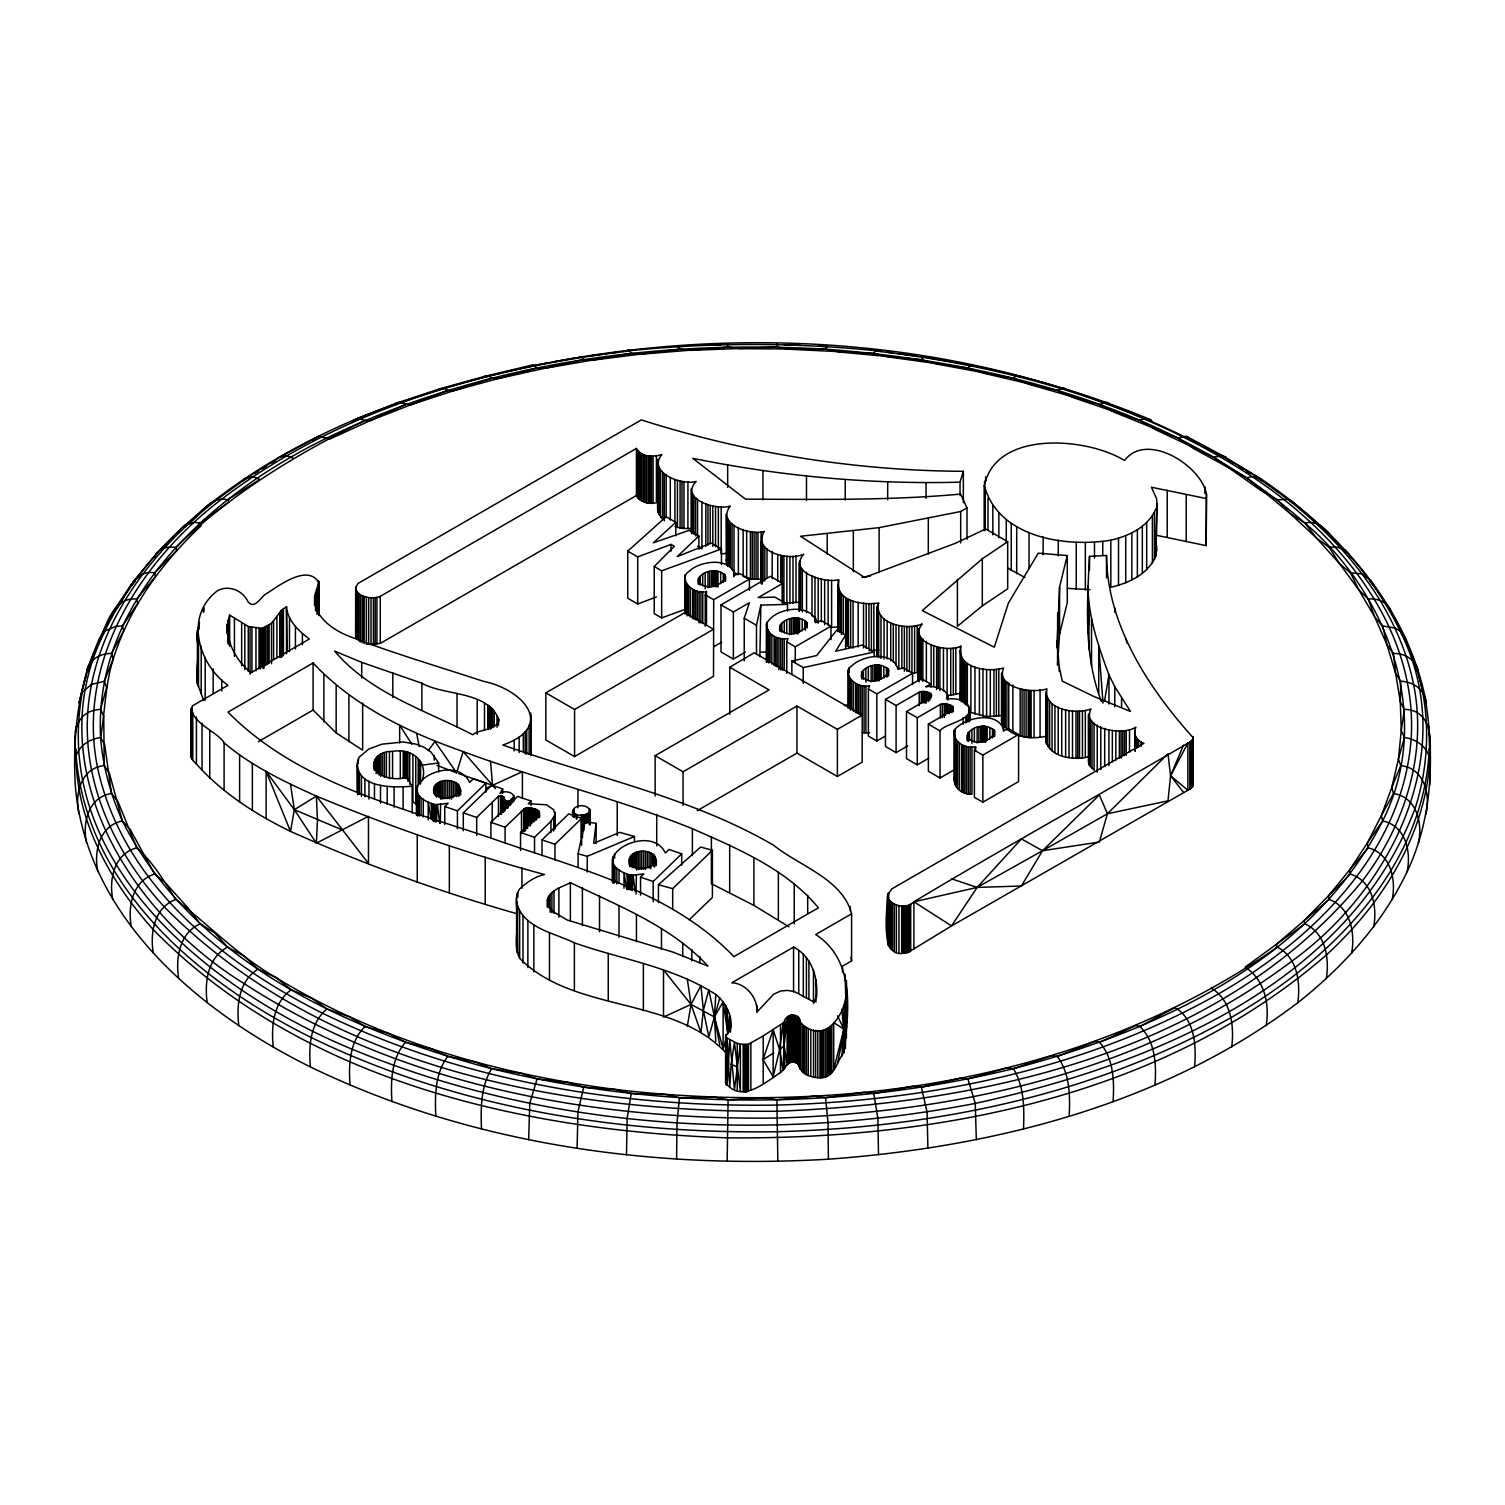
<?xml version="1.0" encoding="UTF-8"?>
<svg xmlns="http://www.w3.org/2000/svg" width="1505" height="1505" viewBox="0 0 1505 1505"><rect width="100%" height="100%" fill="white"/><g stroke="black" fill="none" stroke-linecap="round" stroke-linejoin="round"><path stroke-width="1.5" d="M1266.194 1025.601C1269.674 1003.854 1264.633 979.605 1245.105 967.132L1275.995 944.632L1303.8 920.853L1328.388 895.908L1349.59 869.946L1367.274 843.139L1381.364 815.616L1391.768 787.548L1398.408 759.103L1401.268 730.452L1400.308 701.763L1395.568 673.187L1387.027 644.911L1374.78 617.106L1358.883 589.922L1339.412 563.51L1316.518 538.038L1290.293 513.657L1246.968 477.762L1193.427 448.415L1178.02 437.974L1115.581 412.784L1099.572 404.544L1029.232 384.415L1013.373 378.244L936.392 364.003L921.342 359.639L839.244 352.001L825.549 349.179L740.065 348.709L728.1 347.072L641.186 354.202L631.216 353.374L544.904 368.33L537.04 367.954L453.494 390.792L447.681 390.453L369.082 421.043L365.113 420.403C296.504 453.964 230.886 494.016 175.746 547.463C170.234 546.541 164.421 547.143 159.718 550.322C137.914 574.647 119.008 601.53 104.88 631.028C78.316 676.949 72.522 732.54 75.25 785.008C86.011 917.222 199.112 1011.83 310.425 1066.951C470.444 1144.515 652.004 1169.554 828.39 1159.189C993.958 1147.111 1163.591 1104.425 1297.799 1002.725C1300.621 982.426 1297.442 957.65 1277.388 947.096C1086.892 1080.007 843.816 1116.014 616.787 1089.62C497.779 1074.344 379.316 1040.896 276.431 977.836C239.126 956.54 209.308 925.462 175.746 899.444C164.233 881.272 153.04 862.158 136.748 847.842L117.973 801.638L111.521 793.474L104.692 744.787L100.59 737.525C93.461 598.576 212.13 493.772 326.98 437.974C480.998 363.288 655.766 339.189 825.549 349.179C996.178 361.953 1173.768 407.629 1304.873 523.063C1388.513 593.911 1434.528 718.167 1382.625 820.921C1312.153 960.585 1157.514 1030.643 1013.373 1068.663C842.838 1110.483 662.162 1110.483 491.627 1068.663C347.486 1030.643 192.847 960.585 122.375 820.921C110.505 794.546 102.867 766.402 100.59 737.525C105.124 711.357 105.162 684.53 113.232 659.002C129.298 607.305 162.051 562.475 201.2 525.697L200.127 523.063L194.408 522.348L184.795 525.264L156.238 553.934L134.359 580.178L115.923 607.286L98.672 640.039L87.422 668.54L79.031 703.004L86.594 674.071M726.05 1048.251L725.561 1052.447C672.453 996.122 573.518 1013.072 519.658 958.271C513.468 946.269 518.096 932.197 516.761 919.386C518.209 909.471 513.261 897.432 519.865 888.702C526.769 882.269 535.103 876.663 544.434 874.518C466.701 853.486 390.773 826.809 316.37 796.107C283.975 781.528 251.335 766.007 224.095 742.812C218.263 732.088 187.485 721.14 192.565 705.77L227.97 685.339C197.851 663.799 184.193 615.319 217.792 590.506C229.418 584.73 242.851 590.618 248.25 602.113C255.342 610.033 261.362 595.51 267.1 593.233C278.218 586.31 308.205 562.889 319.154 583.15L319.079 615.601L319.022 582.096M516.61 948.733L516.61 896.999M319.154 583.15C313.68 593.873 312.57 606.854 321.054 616.787C327.601 625.233 336.857 630.99 346.545 635.261C391.338 652.775 437.598 666.264 483.256 681.257C523.345 689.478 556.003 726.501 502.82 745.013C593.403 777.013 689.892 796.634 773.683 845.264C798.986 865.902 842.631 878.901 851.585 913.817L815.71 934.53C855.912 960.698 848.67 1012.056 843.929 1052.541C837.25 1060.385 835.482 1074.852 824.006 1077.392C813.641 1079.085 800.811 1074.927 798.026 1063.997C790.031 1057.62 785.271 1068.023 780.493 1072.538C765.274 1082.415 741.626 1103.729 725.673 1082.942L725.673 1035.835C737.713 1023.739 727.084 1003.459 715.797 994.485C673.262 966.868 621.509 959.494 574.383 942.845C554.404 932.855 521.671 927.851 516.61 901.627M1192.863 783.691L1192.6 786.551L1189.834 789.128L951.555 925.914L913.892 948.884C877.979 969.878 886.972 914.438 887.63 895.005L891.694 888.966L1143.913 743.338C1137.103 741.307 1132.418 733.932 1135.861 727.141C1123.445 735.983 1080.741 729.379 1091.012 708.949C1075.887 714.762 1043.003 709.871 1046.934 688.82C1033.54 693.805 995.275 688.387 1003.59 668.013C987.976 672.641 956.202 668.408 960.736 646.172C948.188 653.49 907.064 642.654 922.189 623.935C907.158 631.028 873.276 623.446 878.788 602.978C862.986 605.424 834.466 601.831 838.642 579.782C825.135 583.263 787.698 572.822 803.689 554.197C789.354 561.196 751.785 552.09 764.277 531.434C749.885 535.855 716.248 524.135 730.245 506.056C716.756 510.609 679.319 499.51 696.119 481.393C681.445 485.908 647.15 472.175 661.861 454.548C653.452 457.37 641.149 457.407 636.427 448.434L380.276 596.319C372.243 600.89 349.235 595.152 358.021 583.47L641.318 419.914C745.276 453.024 854.144 470.745 963.351 471.31L963.351 502.708M887.555 942.977L887.837 894.158M1297.799 1002.725C1342.705 967.169 1382.418 923.75 1407.137 871.64C1432.816 817.554 1434.641 755.623 1425.122 697.436C1405.821 604.54 1337.287 530.343 1260.701 478.703C996.103 314.244 643.218 305.007 357.456 418.409L352.02 422.585M725.692 1083.412L725.673 1035.835M784.086 1069.378L784.086 1022.29C785.441 1012.921 800.077 1012.715 800.359 1022.29C823.649 1047.028 846.356 1014.709 846.356 990.647L845.396 1048.609L841.841 1009.291M877.283 606.045L877.359 656.97L877.697 605.01M434.249 821.58L434.324 804.46C385.355 789.354 454.717 750.167 469.598 782.393L473.266 778.819L485.908 783.164L485.908 792.119M630.031 890.076L630.087 875.101C581.118 859.995 650.48 820.808 665.361 853.034L669.029 849.46L681.69 853.805L681.69 865.018M725.749 1083.656L725.767 1035.365L726.181 1084.39M737.243 1090.542L737.243 1043.454L726.614 1037.754L727.16 1085.312L729.793 1039.899L734.459 1089.582L740.366 1044.244L737.243 1043.454M843.929 1052.541L843.929 1005.434M846.506 980.432L846.356 1037.754L845.396 1001.521L841.841 1056.378M763.204 1083.036L763.204 1035.948L784.086 1022.29M432.518 820.526L432.669 804.084M628.3 888.815L628.432 874.725M726.163 1034.387L725.673 1082.942M887.837 941.246L888.477 892.804L888.702 911.259M749.396 590.299L749.396 579.086L739.896 573.593L734.741 575.117C730.471 556.681 700.577 560.669 689.422 571.035C676.328 579.275 695.291 596.168 706.485 591.446L706.485 625.083M766.497 662.162L766.497 624.048C773.532 607.888 811.139 601.85 816.312 622.223L821.467 620.7L830.967 626.174L830.967 639.644M912.538 684.493L912.538 673.281L903.038 667.787L897.883 669.311C893.613 650.875 863.72 654.863 852.564 665.21C839.47 673.469 858.433 690.362 869.627 685.622L868.366 688.989L868.366 736.096L876.832 740.987L884.752 736.397M888.477 939.891L888.721 920.251M971.948 747.026L971.948 794.113C962.523 795.223 951.574 786.475 954.81 776.618L954.81 729.511C965.627 716.832 998.53 710.492 1003.929 730.527L1009.065 729.003L1018.565 734.496L1018.565 781.584L982.859 802.203L974.393 797.311L974.393 750.224L975.654 746.856C965.345 749.34 951.254 741.175 954.81 729.511M433.779 788.281C432.932 801.751 455.883 799.249 460.662 791.066C460.361 776.223 430.806 777.069 433.779 792.759M629.56 858.922C628.695 872.392 651.646 869.89 656.443 861.707C655.804 845.81 624.011 848.387 629.56 865.657M662.67 472.401L662.67 519.507L657.986 512.02L658.569 505.172M197.926 663.555L197.4 683.552L203.852 700.766M440.288 823.442L440.608 804.14L448.133 803.256L444.765 806.53L444.765 824.458M636.051 894.083L636.389 874.781L643.895 873.897L640.547 877.17L640.547 895.099M1089.112 756.526C1074.288 761.586 1042.833 756.225 1046.934 735.926C1031.79 740.234 1006.638 737.168 1001.54 720.237M1154.937 1085.199C1156.48 1064.9 1155.558 1041.611 1139.887 1026.485L1135.918 1025.507L1099.572 1042.363L1094.718 1041.573L1057.319 1056.435L1051.506 1055.758L1013.373 1068.663L1006.544 1068.004L967.96 1078.953L960.096 1078.22L921.342 1087.25L912.425 1086.347L873.784 1093.514L863.814 1092.348L825.549 1097.709L814.562 1096.186L776.9 1099.816L764.935 1097.841L728.1 1099.816L715.232 1097.295L679.451 1097.709L665.756 1094.549L631.216 1093.514L616.787 1089.62L583.658 1087.25L568.608 1082.547L537.04 1078.953L521.501 1073.366L491.627 1068.663L475.768 1062.135L447.681 1056.435L431.653 1048.91L405.428 1042.363L389.419 1033.766L365.113 1026.485L349.311 1016.816L326.98 1008.933L311.573 998.135L291.218 989.763L276.431 977.836L258.032 969.126L244.073 956.051L227.612 947.096L214.707 932.893L200.127 923.825L188.482 908.512L165.588 883.04L154.564 874.066L130.22 829.443L122.375 820.921L109.432 773.363L104.24 765.612L103.732 716.098L100.59 709.363L106.592 687.446L104.24 681.276L113.232 659.002L111.521 653.433L123.636 630.934L122.375 625.967L137.726 603.43L136.748 599.046L155.41 576.603L154.564 572.841L176.612 550.642L175.746 547.463M197.908 661.147L197.4 683.552L197.4 636.465L197.908 645.457M354.352 419.745L398.562 402.23L410.282 404.977L491.627 378.244L498.456 378.545L583.658 359.639L592.575 360.203L679.451 349.179L690.438 350.364L776.9 347.072L789.768 349.273L873.784 353.374L888.213 356.93L967.96 367.954L983.499 373.184L1057.319 390.453L1073.347 397.64L1139.887 420.403L1155.69 429.734L1213.783 457.125L1260.927 490.498L1277.388 499.792L1290.293 513.657L1304.873 523.063L1316.518 538.038L1329.254 547.463L1339.412 563.51L1350.437 572.841L1358.883 589.922L1368.252 599.046L1374.78 617.106L1382.625 625.967L1387.027 644.911L1393.48 653.433L1395.568 673.187L1400.76 681.276L1400.308 701.763L1404.41 709.363L1401.268 730.452L1404.41 737.525L1398.408 759.103L1400.76 765.612L1391.768 787.548L1393.48 793.474L1381.364 815.616L1382.625 820.921L1367.274 843.139L1368.252 847.842L1349.59 869.946L1350.437 874.066C1372.522 881.102 1377.432 906.593 1373.67 926.835M1056.943 647.771L1059.576 586.988L1067.271 555.552L1038.262 553.182L1008.35 603.129L994.297 647.206L922.245 610.597L982.313 558.788L1007.692 541.706L985.681 528.989L955.355 543.305L864.585 577.45L800.51 536.269L879.108 527.634L960.679 511.512L966.981 507.862L960.679 494.091C889.154 500.619 817.253 499.359 745.502 499.171L692.808 458.329C780.625 476.22 870.398 484.516 960.021 482.164L963.351 471.31M1057.526 664.683L1059.576 634.075L1059.576 586.988M516.968 912.726L517.551 953.305L517.551 906.217L516.949 923.92M517.438 897.168L517.57 892.728L517.701 897.149M773.156 1076.771L773.156 1029.665L763.054 1059.595L773.156 1076.771L779.59 1049.587L783.033 1023.381L784.952 1068.249M773.156 1029.665L779.59 1049.587L783.033 1070.488L784.952 1021.142M434.475 820.959L434.324 804.46M630.313 889.267L630.087 875.101M197.117 677.607L197.889 656.857M780.493 1072.538L780.493 1025.432M196.91 680.316L197.87 656.951M730.489 1032.016L730.828 1023.438L730.847 1027.783M432.763 820.601L433.478 804.31L434.023 821.542M628.62 888.909L629.241 874.951L629.654 887.875M918.407 633.342L918.407 680.429L918.708 628.733M199.074 629.241L199.394 622.336M728.1 1099.816L727.16 1161.371M967.358 734.703C970.029 747.345 992.999 742.379 994.673 731.28C987.694 721.648 964.084 726.558 967.395 740.516M316.37 796.107L368.462 863.418L368.462 816.331L316.37 843.195L317.48 820.131L316.37 796.107L294.322 809.69L290.521 831.381C364.116 864.265 440.024 891.957 517.607 913.911M984.345 530.607L984.345 485.758C995.708 429.471 1087.569 437.447 1124.517 460.53C1146.659 431.107 1201.423 465.666 1206.464 494.11L1206.182 545.638L1155.934 535.178M357.249 792.194L357.249 765.293L358.98 757.354L368.706 749.095L381.837 744.204L403.302 741.965L416.001 744.147L424.466 747.477L430.994 752.086L438.651 762.96L438.651 771.914M1101.378 701.518C1083.581 655.183 1087.062 604.916 1089.507 556.38L1106.514 555.477C1107.078 624.932 1148.371 687.954 1193.145 737.713C1193.051 739.67 1191.302 741.024 1189.834 742.04C1098.161 795.731 1004.983 847.052 913.892 901.796C906.857 909.359 892.164 906.518 887.8 897.638M1087.965 633.078L1088.924 614.849M436.488 821.674L437.391 804.498L440.608 804.14M632.363 890.17L633.154 875.139L636.389 874.781M763.204 1035.948L748.493 1044.207L740.366 1044.244L740.366 1091.332L734.459 1042.476L731.148 1064.261L729.793 1086.986L727.16 1038.205L726.614 1084.86L725.861 1036.813L725.767 1082.452L726.163 1081.474M1206.182 545.638L1206.464 494.11M715.797 1041.592L714.423 1016.985L715.797 994.485M203.269 612.065L203.683 607.493L203.871 611.877M726.238 559.747L727.724 566.426L727.724 519.338M776.9 347.072L777.37 343.629M784.143 1045.768L787.115 1017.512L787.115 1064.599L784.143 1045.768L779.59 1049.587M374.068 768.754C371.265 757.542 382.853 750.638 392.579 751.465C410.319 747.778 428.756 760.439 422.247 780.813M578.108 867.219L578.108 853.768L584.881 821.824L596.13 823.329L593.666 843.327L619.759 832.378L634.47 836.479L634.47 840.956M907.647 745.953L896.096 752.632L885.448 746.48L885.448 699.392L921.38 678.642L930.654 683.985L925.726 686.826C932.667 685.057 951.292 689.666 946.551 698.847C953.7 698.772 962.711 698.264 967.64 704.547C977.178 720.575 945.535 722.419 940.042 730.903L928.359 724.15L928.359 771.256L940.042 777.991L955.449 769.093M75.25 755.736L76.115 749.001M1404.41 709.363C1432.515 710.003 1431.086 741.006 1429.75 761.455C1424.595 837.213 1381.139 904.731 1326.338 954.998C1163.177 1096.487 937.634 1139.774 727.16 1137.836C522.404 1130.669 301.339 1080.872 153.322 929.657C110.542 882.043 76.115 821.128 76.097 755.792C72.804 734.083 74.704 711.056 100.59 709.363M1094.06 723.04L1094.06 770.146L1089.074 764.766L1088.604 761.135M679.451 1097.709L676.987 1122.805L676.61 1159.189M97.863 645.551C105.181 628.526 111.934 596.657 136.748 599.046M75.25 732.201L76.097 726.576M86.857 672.227C87.685 660.206 100.421 653.114 111.521 653.433M838.642 579.782L837.928 631.649L837.928 584.561M547.331 900.404C549.325 889.85 562.418 887.066 570.376 882.664C618.273 905.784 671.324 926.271 707.952 966.097L673.356 952.214L567.235 920.044L552.692 911.447L548.949 906.255L547.331 900.404L547.331 907.139M687.315 1026.316L691.04 1004.399L700.935 985.512L703.362 1010.288L708.817 1036.851L719.785 998.022M1104.501 701.123L1108.959 674.88C1098.293 646.341 1088.247 616.787 1087.965 585.972M837.57 1062.963L846.017 1021.763M1155.972 508.577C1148.597 526.75 1128.882 536.081 1110.822 540.182L1110.822 587.27C1128.882 583.169 1148.597 573.838 1155.972 555.684L1156.912 503.629L1156.555 498.663L1151.419 487.244L1206.182 498.531M1155.972 555.684L1156.912 503.629M266.122 818.551L266.122 771.463L290.521 831.381C255.737 814.468 222.345 793.06 196.421 764.032C194.258 761.605 189.705 758.426 191.643 754.551M287.079 651.345L286.514 606.684L281.303 610.466L271.521 623.333L262.021 628.356L248.287 626.494L229.644 615.075L227.236 624.782L227.236 633.755M572.991 810.988C574.609 803.595 588.681 804.291 590.111 810.969C588.399 814.732 583.376 815.164 579.764 815.07C574.816 816.745 570.809 806.21 572.991 815.917M756.488 654.487L756.488 625.327L760.834 605.123L787.491 604.389L787.491 611.124M759.875 656.707L760.834 605.123M698.32 578.654C699.599 591.917 723.265 587.251 725.542 576.321C719.691 566.35 696.232 570.64 698.17 583.789M779.891 625.741C781.17 639.004 804.836 634.339 807.113 623.427C801.262 613.438 777.803 617.727 779.741 630.877M861.462 672.848C862.741 686.092 886.407 681.445 888.684 670.515C883.059 660.714 859.919 664.646 861.462 677.325M631.216 1093.514L627.115 1118.46L626.494 1154.824M799.193 609.657L799.588 607.982M1059.576 634.075L1067.271 602.64L1067.271 555.552M843.854 1029.138L833.695 1069.698L833.695 1022.591L843.854 1029.138L837.57 1015.856M725.655 1059.482L725.974 1058.335M355.688 634.113L355.989 637.368L360.297 641.807L360.297 594.701M951.555 878.826L977.14 887.423L1021.406 886.012L1042.514 850.72L1107.435 813.754L1167.993 800.867L1170.57 775.771L1167.993 753.779L1107.435 813.754L1099.346 842.048L1042.514 850.72L977.14 887.423L913.892 901.796L913.892 948.884M825.549 349.179L826.979 345.774L827.562 346.545L818.475 346.15M687.315 979.228L691.04 1004.399L700.935 1032.599L703.362 1010.288L708.817 989.763L714.423 1016.985L723.115 1048.891L726.464 1037.98M436.92 765.349L456.598 772.855L463.164 751.578C408.401 732.427 353.111 705.864 313.096 662.971L227.97 712.128C298.837 783.86 401.797 807.508 494.186 839.188C577.581 868.479 670.59 890.64 733.894 956.616L818.419 907.816C786.231 868.893 737.544 848.651 692.394 828.709C617.614 798.44 538.752 779.741 463.164 751.578L495.521 788.695M744.241 660.864L744.241 618.254L749.396 602.734L733.368 611.989L721.008 604.86L721.008 651.947L733.368 659.077L745.389 652.135M816.5 995.689L814.299 1002.198L794.64 991.72L787.642 990.403L780.606 991.005L773.551 994.316L757.071 1011.943C757.655 998.022 746.254 983.499 731.844 982.746L793.568 947.115C811.759 956.333 818.363 978.043 816.5 997.213M583.658 1087.25L577.939 1111.988L577.092 1148.315M705.224 626.212L705.224 594.814L706.485 591.446M786.795 673.299L786.795 641.901L788.056 638.534C778.499 640.321 766.553 635.054 766.497 624.048M87.403 672.039L91.429 661.861M762.339 581.946L761.586 583.695L761.586 536.589M1183.494 745.201L1170.57 775.771L1183.494 792.288M537.04 1078.953L529.76 1103.41L528.669 1139.699M154.789 557.038L156.238 553.934C211.49 493.64 282.677 450.277 357.456 418.409L365.113 420.403M113.59 612.121C126.533 599.686 131.01 568.965 154.564 572.841M534.52 852.996L534.52 837.288L550.943 821.335L554.912 814.788L553.708 809.746L546.484 804.799L528.255 803.708L531.039 801.017L517.551 796.408L490.893 822.332L490.893 838.04M873.784 353.374L876.173 350.044L881.798 351.474M888.778 915.887L887.555 919.536L887.8 944.726L887.555 895.87M491.627 1068.663C480.622 1086.685 480.735 1108.639 481.487 1128.995M463.295 830.816L463.295 812.888L491.796 785.177L502.651 788.902L500.017 793.511C507.298 788.206 521.238 796.502 508.276 801.337C502.444 802.767 505.718 793.154 498.456 796.258L476.69 817.46L476.69 835.407M719.785 1045.128L714.423 1016.985L723.115 1001.803L727.799 1033.596L729.511 1016.496L729.812 1031.809M447.681 1056.435C434.983 1073.573 434.832 1095.96 435.829 1116.315M921.342 359.639L923.092 357.231L926.027 357.306L921.38 356.685M428.285 750.525L434.964 741.551L456.598 772.855M405.428 1042.363C391.168 1058.523 390.679 1081.361 391.921 1101.679M132.083 584.918L135.017 581.4M137.952 577.882L140.868 574.383M312.589 440.739L318.552 436.318L330.141 438.877L405.428 404.544M365.113 1026.485C349.442 1041.611 348.52 1064.9 350.063 1085.199M181.447 528.725C197.305 521.351 207.333 494.675 227.612 499.792L259.895 479.418L252.915 476.596L244.299 478.703M967.96 367.954L970.198 365.621L973.942 365.828C1034.349 378.301 1093.74 395.834 1150.648 419.745L1152.981 422.585M685.17 609.318L661.673 617.915L654.224 613.607L654.224 566.52L674.315 546.315L671.004 544.396L637.706 556.888L627.754 551.15L666.094 516.723L675.82 522.329L675.82 535.799M1350.437 874.066L1328.388 895.908L1329.254 899.444C1350.775 907.647 1355.158 932.931 1351.678 953.211M326.98 1008.933C310.011 1022.949 308.581 1046.671 310.425 1066.951M457.426 828.804L457.426 810.856L485.908 783.164M505.078 842.894L505.078 827.204L524.267 808.843L529.026 807.809L535.968 809.314L539.204 811.571L538.978 814.205L520.542 832.491L520.542 850.438M542.007 855.555L542.007 839.865L568.683 813.923L581.645 818.363L581.645 845.283M554.969 859.995L554.969 844.305L581.645 818.363M653.189 901.683L653.189 881.497L681.69 853.805M672.679 908.851L672.679 888.665L712.411 850.306L700.672 847.033L658.438 884.695L658.438 902.643M689.234 919.781L712.411 897.394L712.411 850.306M675.82 522.329L653.377 542.816L689.196 530.324L698.922 535.949L677.25 556.568L711.282 543.079L721.459 548.968L721.459 564.657M291.218 989.763C273.082 1002.65 271.107 1026.767 273.27 1047.047M217.228 499.359C150.368 551.451 93.686 625.911 87.704 713.088C82.925 785.29 116.186 854.765 164.327 906.913C322.352 1066.782 560.387 1112.741 777.37 1111.254C987.393 1103.127 1222.474 1050.885 1362.251 881.046C1404.635 825.831 1427.493 753.704 1413.59 684.436C1398.314 608.867 1347.182 546.014 1287.772 499.359L1277.388 499.792M623.202 351.474L628.827 350.044L631.216 353.374M1329.254 899.444L1303.8 920.853L1304.873 923.825C1325.717 933.213 1329.498 958.252 1326.338 978.551M1013.373 378.244L1016.082 376.024L1020.616 376.419M1007.692 541.706L1007.692 588.794L982.313 605.894L957.406 626.268L957.406 579.18M258.032 969.126C238.881 980.846 236.304 1005.302 238.806 1025.601M200.127 523.063L229.005 501.918L227.612 499.792M209.853 504.664L248.25 476.916L282.093 455.846L318.552 436.318M1304.873 923.825L1275.995 944.632L1277.388 947.096M227.612 947.096C207.558 957.65 204.379 982.426 207.201 1002.725M1057.319 390.453L1063.358 387.857L1065.785 388.967M763.054 1059.595L773.89 1052.804M243.208 480.716L248.927 477.16M254.646 473.605L258.465 471.216M262.265 468.845L266.084 466.475M271.803 462.919L275.622 460.549M200.127 923.825C179.283 933.213 175.502 958.252 178.662 978.551M729.756 714.329L729.756 667.223L754.231 652.756L862.158 715.063L837.382 729.361L796.954 706.033L683.063 771.783L655.145 755.679L655.145 796.032M366.336 597.128L366.336 644.234L380.276 643.406L636.427 495.521L636.427 448.434M258.371 741.664L313.096 710.059L313.096 662.971M545.826 692.883L684.775 612.648L713.52 629.259L574.571 709.476L545.826 692.883L545.826 739.971L574.571 756.564L713.52 676.347L713.69 599.705L749.396 579.086M721.008 604.86L770.447 576.302L782.619 583.47L782.619 603.656M782.619 583.47L758.181 597.579L774.906 597.128L787.491 604.389M713.69 646.793L721.629 642.202M786.795 641.901L795.261 646.793L830.967 626.174M655.145 755.679L769.055 689.911L729.756 667.223M868.366 688.989L876.832 693.88L912.538 673.281M697.285 810.649L796.954 753.121L837.382 776.467L862.158 762.17L862.29 685.622M885.448 699.392L896.096 705.525L919.216 692.187C922.772 689.741 936.919 693.466 929.62 698.188L906.499 711.545L906.499 758.633L917.26 764.841L928.811 758.163M906.499 711.545L917.26 717.753L940.38 704.396C943.861 702.515 958.365 705.582 951.48 710.812L928.359 724.15M974.393 750.224L982.859 755.115L1018.565 734.496M841.615 966.662L851.585 960.905L851.585 913.817M395.796 403.453L439.215 388.967L484.384 376.419L532.77 364.906L537.04 367.954M1099.572 404.544L1106.438 402.23L1109.204 403.453M1139.887 1026.485L1174.859 1007.673C1195.158 1018.866 1196.324 1046.558 1194.575 1066.951M175.746 899.444C154.225 907.647 149.842 932.931 153.322 953.211M484.384 376.419L488.918 376.024L491.627 378.244M154.564 874.066C132.478 881.102 127.568 906.593 131.33 926.835M691.04 1004.399L663.517 1017.079L663.517 969.973L691.04 1004.399L714.423 1016.985M439.215 388.967L444.521 388.365L447.681 390.453M486.247 788.206L522.404 771.67L522.404 798.572M278.406 457.482L286.439 455.733L293.663 458.367M1139.887 420.403L1143.894 418.635L1150.648 419.745M578.108 853.768L587.232 856.326L634.47 836.479M136.748 847.842C114.154 853.73 108.793 879.409 112.8 899.595M627.754 551.15L627.754 598.238L637.706 603.975L656.443 596.958M654.224 566.52L661.673 570.809L721.459 548.968M122.375 820.921C99.386 825.681 93.63 851.548 97.863 871.64M1178.02 437.974L1186.448 436.318L1192.412 440.739M111.521 793.474C88.193 797.086 82.154 823.141 86.594 843.12M1213.783 457.125L1222.907 455.846L1226.594 457.482M104.24 765.612C80.687 768.133 74.441 794.395 79.031 814.186M947.115 648.486L947.115 695.573L960.736 693.259L960.152 700.164L960.115 650.781M1246.968 477.762L1252.085 476.596L1260.701 478.703M100.59 737.525C90.037 738.899 79.539 745.314 76.097 755.792C86.838 887.856 199.808 982.351 310.971 1037.397C455.451 1107.699 618.066 1134.3 777.803 1131.704C934.53 1127.414 1093.589 1095.188 1231.128 1017.531C1327.523 962.165 1420.08 872.712 1428.903 755.792C1425.461 745.314 1414.963 738.899 1404.41 737.525M791.856 674.485L791.856 661.015L816.651 655.578L836.893 629.955L845.659 635.016L835.651 651.27L862.196 645.118L874.16 652.022L874.16 656.519M791.856 661.015L803.237 667.599L874.16 652.022M844.418 705.657L848.989 704.66M911.955 626.287L911.955 673.375L917.185 672.415L917.185 625.327M783.917 556.06L783.917 603.148L799.851 602.113M970.894 665.361L970.894 712.467L986.622 716.606L1001.991 715.439M531.058 365.828L540.182 364.21M544.754 363.401L549.306 362.592M553.878 361.783L576.697 357.72M984.345 485.758C998.379 537.417 1064.994 547.651 1110.822 540.182M636.427 495.521C640.001 502.425 649.276 504.645 656.406 502.651L656.406 455.564M861.932 577.224L870.511 575.982M104.24 681.276L91.41 684.436L82.323 692.281C50.662 863.701 211.321 990.93 352.02 1049.173C547.914 1129.973 768.208 1143.386 975.24 1103.41C1147.657 1065.634 1347.765 986.659 1415.17 808.26C1433.569 750.638 1430.672 683.609 1400.12 631.028C1385.992 601.53 1367.086 574.647 1345.282 550.322C1340.579 547.143 1334.766 546.541 1329.254 547.463M422.247 765.123L438.651 762.96M583.62 356.685L578.974 357.306L581.908 357.231L583.658 359.639M588.286 356.083L606.91 353.619M611.557 353.017L618.536 352.095M629.955 350.91C485.475 367.69 339.283 409.623 222.176 498.832C140.642 560.293 75.946 661.843 97.524 767.418C122.037 882.758 222.063 962.937 322.578 1013.241C463.258 1081.7 621.603 1107.605 777.144 1105.065C929.751 1100.889 1084.635 1069.509 1218.561 993.883C1312.416 939.985 1402.566 852.884 1411.144 739.03C1418.124 628.488 1339.619 534.125 1252.085 476.596C1139.925 402.851 1007.353 366.091 875.045 350.91M1304.873 523.063C1325.472 518.284 1334.352 544.866 1348.762 553.934L1350.211 557.038M743.15 529.44L743.15 576.528L752.255 579.18L761.154 579.086M868.931 650.743L878.788 650.066M627.848 350.872C710.699 342.35 794.301 342.35 877.152 350.872M357.249 765.293C360.015 788.77 394.573 787.623 412.163 786.231L412.163 813.152M838.642 626.87L831.607 627.397L831.607 580.29M725.711 553.464L721.196 553.765L721.196 506.658M122.375 625.967L115.847 626.325L104.88 631.028C37.305 765.142 128.715 912.632 244.299 983.706C401.271 1085.519 592.857 1120.491 777.577 1118.027C958.045 1112.515 1145.361 1071.522 1291.967 961.074C1392.746 888.157 1460.621 750.75 1400.12 631.028L1395.097 628.036L1382.625 625.967M862.29 732.728L869.627 732.728M686.525 346.15L677.438 346.545L678.021 345.774L679.451 349.179M704.697 345.36L720.613 344.683M435.848 821.692L435.058 804.535L437.391 804.498L439.648 823.085M631.517 890.189L630.821 875.176L633.154 875.139L635.129 891.412M1350.437 572.841L1362.251 573.857L1370.641 580.178L1391.41 612.121L1406.328 640.039L1407.137 645.551M1067.271 588.323L1089.921 589.715M760.834 652.211L767.494 652.022M674.936 526.6L681.991 528.387L692.018 528.594M1368.252 599.046C1377.696 598.012 1388.4 602.489 1391.41 612.121M784.387 344.683L800.303 345.36M1393.48 653.433C1404.579 653.114 1417.315 660.206 1418.143 672.227M886.464 352.095L893.443 353.017M898.09 353.619L916.714 356.083M1400.76 681.276C1412.819 681.426 1425.837 690.005 1425.969 703.004L1418.406 674.071M928.303 357.72L951.122 361.783M955.694 362.592L960.246 363.401M964.818 364.21L973.942 365.828M1400.76 765.612C1424.313 768.133 1430.559 794.395 1425.969 814.186M658.438 884.695L672.679 888.665M421.87 683.214C444.633 696.157 487.808 690.325 498.983 719.898C497.045 730.377 479.06 729.135 472.758 734.76C425.501 710.21 370.004 693.222 334.712 651.119L361.708 662.351L421.87 683.214L421.87 710.134M1393.48 793.474C1416.807 797.086 1422.846 823.141 1418.406 843.12M444.765 806.53L457.426 810.856M463.295 812.888L476.69 817.46M490.893 822.332L505.078 827.204M520.542 832.491L534.52 837.288M542.007 839.865L554.969 844.305M640.547 877.17L653.189 881.497M458.705 773.608L492.549 785.347L490.498 761.116M1382.625 820.921C1405.632 825.681 1411.37 851.548 1407.137 871.64M845.641 645.062L850.645 647.432L850.645 600.345M341.729 829.688L294.322 809.69L266.122 771.463M1368.252 847.842C1390.846 853.73 1396.207 879.409 1392.2 899.595M731.148 1064.261L737.337 1067.026M788.959 926.817L753.892 905.389L711.395 883.698L711.395 836.611M1007.936 568.156L1024.924 577.544M1287.772 499.359L1291.967 501.353L1323.553 528.725M1186.448 436.318L1222.907 455.846L1256.75 476.916L1295.147 504.664M705.224 594.814L713.69 599.705M744.241 618.254L756.488 625.327M697.53 546.202L701.913 548.798L701.913 501.692M313.096 710.059L336.161 732.916L362.649 750.167L362.649 703.08M1229.378 460.549L1233.197 462.919M1238.916 466.475L1242.735 468.845M1246.535 471.216L1250.354 473.605M1256.073 477.16L1261.792 480.716M913.892 901.796L951.555 925.914L977.14 887.423L1021.406 838.925L1042.514 850.72L1099.346 794.941L1107.435 813.754M418.183 805.532L412.934 801.77L412.934 754.682M1211.337 988.183C1231.335 1000.185 1234.288 1025.959 1231.73 1047.047M728.232 1062.511L725.974 1060.573M287.079 610.974C290.202 622.938 299.74 631.893 309.39 638.985L251.034 672.679C236.548 661.071 226.973 643.519 227.236 624.782L227.387 633.661M1364.132 574.383L1367.048 577.882M1369.983 581.4L1372.917 584.918M1099.572 1042.363C1113.832 1058.523 1114.321 1081.361 1113.079 1101.679M1108.959 704.039L1108.959 674.88L1114.754 686.656L1130.462 711.451L1093.985 696.552L1062.285 681.125L1059.257 667.054L1056.943 641.055M1057.319 1056.435C1070.017 1073.573 1070.168 1095.96 1069.171 1116.315M316.37 843.195L294.322 809.69L290.521 784.293M411.862 744.223L399.653 725.109L399.653 743.056M412.163 786.231L407.027 777.107C395.721 781.151 376.081 777.878 374.068 764.258M1013.373 1068.663C1024.378 1086.685 1024.265 1108.639 1023.513 1128.995M967.96 1078.953L975.24 1103.41L976.331 1139.699M1413.571 661.861L1417.597 672.039M921.342 1087.25L927.061 1111.988L927.908 1148.315M727.63 343.629L728.1 347.072M873.784 1093.514L877.885 1118.46L878.506 1154.824M846.506 1027.52L845.039 1021.18L846.356 1014.257L845.039 974.092M1126.06 638.873L1127.019 643.237M416.735 733.744L419.18 746.63M850.946 957.255L851.585 960.905M626.814 889.662L623.992 872.58L623.992 888.27M431.032 819.021L428.21 801.939L428.21 819.868M1428.903 726.576L1429.75 755.736L1428.885 749.001M825.549 1097.709L828.013 1122.805L828.39 1159.189M725.561 1005.34L727.799 1033.596L727.404 1009.008M1103.033 703.136L1098.725 646.191L1098.725 693.297M196.91 633.229L197.851 645.758M1156.555 545.751L1156.912 550.717M626.889 874.123L627.736 889.455M431.107 803.482L431.973 818.814M197.117 630.52L197.926 645.626M776.9 1099.816L777.84 1161.371M197.738 627.811L197.908 636.653M228.026 638.27L228.083 642.842M631.592 875.214L631.78 890.189M435.829 804.573L436.055 821.692M1429.75 761.455L1429.75 785.008M1204.903 486.773L1204.903 493.508M1193.108 737.337L1192.957 785.873M1192.863 736.585L1192.6 786.551M1192.111 740.121L1192.111 787.209M1191.509 740.742L1191.509 787.849M1190.718 741.419L1190.718 788.507M1189.834 742.04L1189.834 789.128M1186.203 494.543L1186.203 541.65M1167.24 490.197L1167.24 537.304M1154.486 512.208L1154.486 559.296M1152.397 515.726L1152.397 562.814M1146.678 522.404L1146.678 569.492M1142.333 526.167L1142.333 573.255M1141.147 741.909L1141.147 746.386M1138.683 740.309L1138.683 747.044M1137.385 529.666L1137.385 576.754M1137.14 738.88L1137.14 747.853M1136.012 737.318L1136.012 748.531M1135.24 735.644L1135.24 751.352M1134.977 730.546L1134.977 750.713M1134.77 732.239L1134.77 750.186M1131.835 532.845L1131.835 579.933M1129.521 729.643L1129.521 752.067M1126.229 730.583L1126.229 755.247M1125.721 535.648L1125.721 582.736M1124.536 730.922L1124.536 755.585M1122.786 731.148L1122.786 755.811M1121.564 698.264L1121.564 707.237M1121.093 731.242L1121.093 758.163M1119.363 731.261L1119.363 758.163M1118.516 538.169L1118.516 585.276M1115.845 730.997L1115.845 760.138M1114.716 607.644L1114.716 612.121M1114.754 686.656L1114.754 706.842M1112.345 730.433L1112.345 761.831M1108.94 729.662L1108.94 765.537M1106.514 555.477L1106.514 577.901M1104.689 728.401L1104.689 766.534M1102.751 541.631L1102.751 555.082M1100.776 726.877L1100.776 769.488M1097.239 725.109L1097.239 772.197M1094.474 542.496L1094.474 558.186M1092.009 721.365L1092.009 768.453M1091.52 619.025L1091.52 666.132M1090.297 719.559L1090.297 766.647M1089.507 556.38L1089.507 569.831M1088.943 602.527L1088.943 649.633M1089.074 717.659L1089.074 764.766M1088.604 714.047L1088.698 763.806M1088.491 714.894L1088.491 761.982M1085.35 542.741L1085.35 589.847M1085.331 710.398L1085.331 757.485M1082.452 710.924L1082.452 758.031M1079.518 711.263L1079.518 758.351M1077.787 711.319L1077.787 758.426M1076.244 542.364L1076.244 589.452M1076.019 711.301L1076.019 758.388M1072.501 711.018L1072.501 758.106M1069.02 710.454L1069.02 757.561M1065.634 709.683L1065.634 756.789M1061.759 708.516L1061.759 755.623M1059.257 667.054L1059.257 671.531M1058.278 540.088L1058.278 555.797M1058.184 707.124L1058.184 754.231M1057.658 612.892L1057.563 665.285M1054.93 705.488L1054.93 752.594M1052.051 703.625L1052.051 750.713M1049.606 701.537L1049.606 748.625M1047.687 699.279L1047.687 746.367M1046.37 696.89L1046.37 743.997M1046.088 691.642L1045.994 742.774M1045.806 694.463L1045.806 741.551M1043.116 536.834L1043.116 554.762M1040.068 689.591L1040.068 736.679M1034.067 690.4L1034.067 737.488M1031.094 690.644L1031.094 737.732M1029.646 690.663L1029.646 737.77M1029.025 532.337L1029.025 568.213M1028.216 690.626L1028.216 737.713M1026.109 690.362L1026.109 737.45M1024.077 689.911L1024.077 737.017M1022.083 689.309L1022.083 736.415M1020.164 688.594L1020.164 735.682M1016.703 526.675L1016.703 573.762M1012.865 685.057L1012.865 732.164M1011.228 523.401L1011.228 570.508M1008.764 682.931L1008.764 730.019M1006.901 681.821L1006.901 728.909M1006.281 519.883L1006.281 542.308M1005.227 680.599L1005.227 727.686M1003.816 679.282L1003.816 726.369M1003.459 726.67L1003.459 731.148M1002.706 677.871L1002.706 724.959M1001.916 676.385L1001.916 723.472M1001.54 673.149L1001.521 721.948M998.85 513.055L998.85 537.718M998.812 668.991L998.812 716.079M996.404 669.368L996.404 716.474M994.542 730.828L994.711 736.227M994.316 730.395L994.316 734.892M993.958 669.631L993.958 716.737M993.977 730.019L993.977 736.735M993.563 729.662L993.563 736.378M993.055 729.323L993.055 736.039M992.83 505.736L992.83 534.877M992.491 728.984L992.491 737.958M990.309 669.725L990.309 716.832M989.857 727.818L989.857 739.03M987.976 498.099L987.976 529.497M987.167 726.821L987.167 740.272M986.622 669.518L986.622 716.606M985.775 726.464L985.775 742.153M985.625 476.84L985.625 481.337M985.079 726.332L985.079 742.021M984.928 490.197L984.928 530.569M984.571 481.28L984.571 528.387M984.364 726.238L984.364 741.927M983.461 726.2L983.461 741.89M982.972 669.01L982.972 716.098M982.859 755.115L982.859 802.203M982.539 726.219L982.539 741.909M982.313 558.788L982.313 605.894M981.617 726.294L981.617 742.003M980.696 726.445L980.696 742.134M979.416 668.258L979.416 715.364M978.871 726.84L978.871 742.529M977.14 727.366L977.14 743.056M975.654 746.856L975.654 751.334M974.958 666.978L974.958 714.085M974.356 728.514L974.356 741.965M971.891 729.869L971.891 743.32M970.123 747.007L970.123 794.094M969.784 710.812L969.784 719.785M969.577 708.742L969.653 720.801M969.446 731.543L969.446 740.516M969.352 712.843L969.352 721.817M968.863 706.71L968.825 720.538M968.467 732.465L968.467 741.419M968.336 746.856L968.336 793.944M968.072 714.706L968.072 721.441M968.072 732.935L968.072 739.67M967.771 733.443L967.489 740.799M967.339 663.442L967.339 706.033M966.981 507.862L966.981 539.26M967.075 715.515L967.075 722.231M966.53 746.518L966.53 793.624M965.777 662.351L965.777 704.961M965.871 716.23L965.871 722.964M964.818 746.047L964.818 793.135M964.404 661.203L964.404 703.813M963.144 717.546L963.144 724.281M963.2 745.445L963.2 792.533M963.087 659.811L963.087 702.421M961.996 658.362L961.996 700.973M961.695 744.73L961.695 791.837M961.168 656.876L961.168 701.725M960.679 511.512L960.679 542.91M960.736 646.172L960.585 700.182M960.021 482.164L960.021 495.634M959.475 743.338L959.475 790.445M957.688 741.758L957.688 788.865M956.315 739.896L956.315 786.983M955.826 647.432L955.826 694.539M955.412 737.939L955.412 785.027M954.49 730L954.603 781.923M954.245 730.565L954.095 779.458M953.323 647.94L953.323 695.047M953.06 707.011L953.286 711.771M952.496 706.485L952.496 710.962M951.818 705.995L951.818 712.712M951.028 705.525L951.028 712.241M950.727 648.298L950.727 695.404M950.163 705.111L950.163 711.827M949.26 704.754L949.26 713.727M948.263 704.472L948.263 713.445M947.943 695.498L947.943 699.976M947.51 694.633L947.51 699.11M947.303 704.265L947.303 713.238M946.306 704.114L946.306 713.088M945.291 704.02L945.291 715.251M944.275 704.001L944.275 717.471M943.466 648.316L943.466 690.927M942.318 704.133L942.318 717.603M940.38 704.396L940.38 717.866M939.91 647.808L939.91 690.419M940.042 730.903L940.042 777.991M938.236 647.432L938.236 687.804M936.618 646.962L936.618 689.572M933.721 645.833L933.721 686.186M931.125 644.46L931.125 687.07M930.767 693.767L930.767 698.264M929.958 693.241L929.958 699.976M929.281 692.883L929.281 699.599M928.303 518.209L928.303 554.103M928.566 692.563L928.566 701.537M926.986 692.055L926.986 701.029M926.365 641.356L926.365 681.709M926.102 691.83L926.102 703.042M926.064 482.597L926.064 498.287M925.199 691.66L925.199 702.873M924.258 691.548L924.258 702.76M923.318 691.529L923.318 702.741M922.847 638.873L922.847 681.483M922.283 691.585L922.283 702.797M921.286 637.556L921.286 680.166M921.248 691.736L921.248 702.948M919.969 636.164L919.969 678.774M919.216 692.187L919.216 705.638M919.028 634.79L919.028 681.878M918.163 630.388L918.106 678.962M917.26 717.753L917.26 764.841M914.607 625.873L914.607 672.98M910.694 904.26L910.694 951.348M909.81 904.768L909.81 951.875M909.453 626.475L909.453 671.324M908.888 905.22L908.888 952.326M907.91 905.596L907.91 952.684M906.913 626.494L906.913 671.343M906.857 905.86L906.857 952.966M905.634 906.048L905.634 953.135M904.373 626.343L904.373 671.192M904.355 906.123L904.355 953.211M903.038 906.085L903.038 953.173M901.871 626.042L901.871 668.653M901.664 905.954L901.664 953.06M898.861 625.478L898.861 668.088M898.955 905.483L898.955 952.571M896.378 904.75L896.378 951.856M896.021 624.707L896.021 665.078M896.096 705.525L896.096 752.632M894.346 903.978L894.346 951.085M893.293 623.785L893.293 661.899M892.559 903.075L892.559 950.182M891.035 902.059L891.035 949.166M890.734 622.713L890.734 660.827M889.756 900.931L889.756 948.037M888.496 669.593L888.646 675.482M888.552 899.332L888.552 946.438M888.27 669.179L888.27 675.914M887.931 668.784L887.931 675.519M887.687 481.75L887.687 499.679M887.517 668.427L887.517 675.162M887.16 620.85L887.16 658.964M887.009 668.088L887.009 677.062M886.445 667.769L886.445 676.742M884.056 618.724L884.056 659.096M883.811 666.602L883.811 677.814M880.989 615.827L880.989 658.438M881.121 665.605L881.121 679.056M879.748 665.229L879.748 678.68M879.108 527.634L879.108 572.483M879.033 665.097L879.033 680.806M878.694 612.667L878.694 657.516M878.318 665.022L878.318 680.712M877.415 664.965L877.415 680.674M877.039 607.079L877.039 655.578M876.832 693.88L876.832 740.987M876.493 665.003L876.493 680.693M875.571 665.078L875.571 680.787M874.65 665.21L874.65 680.918M873.841 603.486L873.841 650.574M872.825 665.605L872.825 681.314M871.376 603.618L871.376 650.724M871.113 666.132L871.113 681.84M868.931 603.637L868.931 648.486M868.31 667.298L868.31 680.749M866.222 603.467L866.222 648.316M865.902 685.791L865.902 732.897M865.845 668.653L865.845 682.104M864.077 685.772L864.077 732.879M863.531 603.129L863.531 647.978M863.4 670.308L863.4 679.282M862.421 671.23L862.421 677.965M862.045 671.719L862.045 678.454M861.725 672.208L861.725 678.943M860.503 685.302L860.503 716.7M858.772 684.831L858.772 713.972M858.17 602.169L858.17 647.018M857.154 684.229L857.154 713.37M855.649 683.515L855.649 712.674M853.429 682.122L853.429 711.282M853.335 531.359L853.335 571.731M853.053 601.041L853.053 648.128M851.661 680.542L851.661 709.702M850.269 678.68L850.269 710.059M850.325 906.499L850.325 910.977M849.366 676.704L849.366 708.102M849.159 667.825L849.159 672.302M848.764 668.295L848.764 672.773M848.425 599.498L848.425 646.586M848.557 673.6L848.557 707.237M848.068 669.932L848.068 708.065M846.976 598.783L846.976 645.871M845.641 597.974L845.659 648.467M845.246 479.832L845.246 500.017M843.308 596.149L843.308 634.282M842.518 967.828L842.518 972.305M841.427 594.118L841.427 634.47M839.978 591.954L839.978 632.326M838.398 588.267L838.398 630.877M837.382 729.361L837.382 776.467M831.814 1025.695L831.814 1072.783M830.553 1027.125L830.553 1074.231M829.782 1027.802L829.782 1074.89M828.879 1028.404L828.879 1075.511M828.126 580.196L828.126 625.045M827.449 1029.175L827.449 1076.282M827.204 534.181L827.204 554.367M825.812 1029.815L825.812 1076.903M824.665 579.82L824.665 624.669M824.006 1030.304L824.006 1077.392M823.085 1030.474L823.085 1077.561M822.144 1030.586L822.144 1077.693M821.335 579.199L821.335 621.791M821.053 1030.662L821.053 1077.768M819.98 1030.68L819.98 1077.787M818.193 578.334L818.193 623.183M817.798 1030.568L817.798 1077.655M815.842 618.348L815.842 622.844M815.955 979.68L815.955 1002.104M815.635 1030.285L815.635 1077.373M815.277 617.125L815.277 621.621M814.957 577.111L814.957 621.96M813.528 1029.89L813.528 1076.978M813.471 969.86L813.471 1003.496M812.004 575.681L812.004 616.053M810.819 1029.232L810.819 1076.32M808.919 961.206L808.919 999.32M808.298 1028.404L808.298 1075.511M807.696 895.287L807.696 913.234M807.075 622.957L807.113 627.905M806.699 622.092L806.943 627.002M806.492 475.787L806.492 500.45M806.567 572.389L806.567 612.761M806.379 621.697L806.379 626.193M806.417 957.594L806.417 997.947M806.454 1027.614L806.454 1074.702M805.946 621.339L805.946 625.817M805.438 621.001L805.438 629.974M804.874 620.681L804.874 629.654M804.78 1026.692L804.78 1073.78M803.237 667.599L803.237 683.308M803.313 954.151L803.313 996.762M803.294 1025.658L803.294 1072.764M802.334 569.285L802.334 611.895M802.24 619.514L802.24 630.727M802.071 1024.529L802.071 1071.635M800.679 567.611L800.679 610.221M800.359 1022.29L800.359 1069.378M800.039 566.745L800.039 609.356M799.776 1020.954L800.002 1068.738M799.588 560.895L799.569 610.691M799.55 618.499L799.55 631.968M799.475 1019.487L799.475 1066.594M799.193 562.569L799.155 611.331M799.23 1018.716L799.23 1065.803M798.873 1017.944L798.873 1065.051M798.76 950.52L798.76 993.131M798.177 618.141L798.177 633.831M798.346 1017.23L798.346 1064.336M798.026 1016.91L798.026 1063.997M797.65 1016.59L797.65 1063.678M797.462 618.009L797.462 633.699M796.954 706.033L796.954 753.121M797.067 1016.195L797.067 1063.301M796.747 617.915L796.747 633.624M796.371 1015.856L796.371 1062.944M796.013 555.853L796.013 602.941M795.844 617.878L795.844 633.586M795.618 1015.555L795.618 1062.662M795.261 646.793L795.261 662.482M794.922 617.897L794.922 633.605M794.791 1015.329L794.791 1062.436M794.245 883.36L794.245 923.731M794 617.991L794 633.68M793.568 947.115L793.568 991.964M793.737 1015.141L793.737 1062.248M793.003 556.229L793.003 603.317M793.079 618.122L793.079 633.812M792.646 1015.066L792.646 1062.154M792.1 1015.066L792.1 1062.173M791.574 1015.104L791.574 1062.191M791.254 618.517L791.254 634.226M791.047 1015.16L791.047 1062.267M790.558 1015.273L790.558 1062.361M789.918 556.417L789.918 603.505M789.993 1015.423L789.993 1062.53M789.542 619.044L789.542 634.734M789.467 1015.649L789.467 1062.737M788.977 1015.894L788.977 1062.981M788.545 1016.176L788.545 1063.264M787.755 1016.816L787.755 1063.903M786.87 556.361L786.87 603.467M786.739 620.192L786.739 633.661M784.274 621.546L784.274 632.777M784.331 638.703L784.331 670.101M782.506 638.684L782.506 670.082M782.299 555.74L782.299 602.828M781.829 623.221L781.829 632.194M780.719 555.345L780.719 582.247M780.869 624.142L780.869 630.877M780.719 638.534L780.719 669.932M780.474 624.631L780.474 631.348M780.154 625.121L780.154 629.617M778.932 638.214L778.932 669.612M778.367 872.43L778.367 919.536M777.728 554.329L777.728 581.231M777.201 637.725L777.201 666.884M775.583 637.123L775.583 666.282M774.097 636.427L774.097 665.567M772.178 551.733L772.178 578.654M771.858 635.035L771.858 664.175M770.09 633.455L770.09 662.595M768.698 631.573L768.698 662.971M767.795 629.617L767.795 661.015M767.004 548.817L767.004 577.976M766.986 626.513L766.986 662.388M766.647 622.261L766.515 660.958M764.841 547.218L764.841 580.855M763.091 545.468L763.091 581.344M762.941 470.67L762.941 499.811M762 543.794L762 584.166M761.323 542.026L761.323 582.379M761.154 531.999L761.135 583.225M757.974 532.356L757.974 579.444M756.733 1005.284L756.733 1012.018M756.074 532.394L756.074 579.481M754.137 532.3L754.137 579.387M753.892 858.302L753.892 905.389M752.255 532.074L752.255 579.18M750.863 1043.04L750.863 1090.128M750.412 531.754L750.412 578.842M748.493 1044.207L748.493 1091.294M747.232 1044.639L747.232 1091.746M746.668 530.719L746.668 577.826M746.574 1044.809L746.574 1091.896M745.897 1044.903L745.897 1091.99M745.238 1044.94L745.238 1092.047M744.561 1044.94L744.561 1092.028M743.169 1044.809L743.169 1091.896M738.372 527.521L738.372 574.628L734.026 572.427L734.026 525.339M734.271 571.26L734.271 575.738M733.706 570.038L733.706 576.754M733.368 611.989L733.368 659.077M732.07 524.003L732.07 568.852M730.358 522.555L730.358 567.404M729.68 844.982L729.68 892.07M728.89 520.993L728.89 565.842M727.668 464.989L727.668 487.413M726.859 517.701L726.859 564.789M726.068 514.334L726.294 563.115M725.504 575.869L725.504 581.287M725.128 574.985L725.372 579.895M724.808 574.609L724.808 579.086M724.375 574.252L724.375 580.968M723.867 573.913L723.867 580.629M723.303 573.574L723.303 582.548M723.115 1001.803L723.115 1048.891M720.669 572.408L720.669 583.62M718.355 506.621L718.355 549.231M717.979 571.411L717.979 587.119M716.606 571.053L716.606 586.743M715.891 570.922L715.891 586.611M715.533 506.433L715.533 546.804M715.176 570.828L715.176 586.517M714.273 570.79L714.273 586.48M713.37 570.809L713.37 586.499M712.806 506.056L712.806 546.428M712.429 570.884L712.429 586.593M711.508 571.035L711.508 586.724M710.21 505.473L710.21 543.587M709.683 571.43L709.683 587.119M707.952 504.702L707.952 545.073M707.971 571.956L707.971 587.646M705.845 503.78L705.845 546.39M705.168 573.104L705.168 588.812M702.703 574.459L702.703 585.671M702.76 591.616L702.76 623.014M700.935 591.597L700.935 622.976M700.258 576.133L700.258 585.106M699.881 956.484L699.881 963.219M699.298 577.055L699.298 583.771M699.148 591.446L699.148 622.844M698.922 535.949L698.922 549.4M698.903 577.525L698.903 584.26M698.583 578.033L698.583 582.51M697.53 499.114L697.53 537.247M697.361 591.108L697.361 620.267M695.63 590.637L695.63 619.797M695.573 497.741L695.573 535.855M693.843 496.236L693.843 534.369M694.012 590.035L694.012 619.195M692.657 494.9L692.657 533.033M692.526 589.32L692.526 618.48M692.394 828.709L692.394 855.63M691.736 493.49L691.736 533.861M691.849 949.636L691.849 960.848M691.152 489.106L691.152 532.413M690.287 587.928L690.287 617.088M688.519 586.348L688.519 615.507M687.917 481.6L687.917 528.707M687.127 584.486L687.127 615.884M686.224 582.529L686.224 613.908M685.302 574.59L685.415 613.062M685.076 575.155L685.076 613.288M684.944 575.738L684.944 613.871M683.947 481.487L683.947 528.575M683.063 771.783L683.063 805.42M682.743 943.165L682.743 956.616M681.991 481.299L681.991 528.387M680.091 481.017L680.091 528.105M677.438 480.377L677.438 527.465M674.936 479.512L674.936 522.122M671.004 544.396L671.004 551.131M670.308 477.386L670.308 519.996M666.169 475.034L666.169 517.645M664.307 473.755L664.307 520.862M661.673 570.809L661.673 617.915M661.485 929.187L661.485 949.373M660.545 470.049L660.545 517.137M658.983 467.509L658.983 514.616M657.911 459.326L657.986 512.02M657.553 460.793L657.534 509.367M656.726 814.45L656.726 845.848M656.331 861.123L656.331 865.601M656.105 860.521L656.105 864.999M655.54 859.317L655.54 863.795M654.957 856.627L654.957 865.601M654.6 855.781L654.6 866.993M654.205 855.254L654.205 866.466M653.716 854.765L653.716 865.977M653.114 456.109L653.114 503.216M653.114 854.294L653.114 865.507M652.436 853.843L652.436 865.055M651.458 456.26L651.458 503.366M650.837 853.034L650.837 868.742M650.63 456.297L650.63 503.385M649.821 456.278L649.821 503.366M648.956 456.203L648.956 503.291M649.069 852.376L649.069 868.065M648.109 456.071L648.109 503.178M647.282 851.868L647.282 867.576M646.435 455.695L646.435 502.783M645.438 851.51L645.438 869.457M644.836 455.168L644.836 502.256M643.331 454.548L643.331 501.654M643.538 851.303L643.538 869.25M643.369 963.501L643.369 1010.608M641.713 453.776L641.713 500.864M641.619 851.266L641.619 869.213M640.246 452.911L640.246 500.017M639.907 851.397L639.907 869.326M638.985 451.989L638.985 499.077M637.97 450.973L637.97 498.08M638.233 851.661L638.233 869.608M637.706 556.888L637.706 603.975M637.104 449.732L637.104 496.819M636.615 852.056L636.615 870.003M636.446 914.72L636.446 941.641M635.148 852.601L635.148 868.291M633.605 853.373L633.605 866.824M632.326 854.294L632.326 867.745M631.272 855.31L631.272 866.523M630.463 856.383L630.463 865.356M629.88 857.643L629.88 866.617M619.025 869.721L619.025 883.172M618.988 905.784L618.988 937.182M617.219 801.751L617.219 835.388M616.843 868.235L616.843 883.943M615.018 866.635L615.018 882.325M614.623 853.73L614.623 858.207M614.002 865.394L614.002 883.341M613.231 864.096L613.231 882.024M613.043 856.439L613.043 881.102M612.667 862.722L612.667 882.908M612.347 858.866L612.347 881.535M608.246 953.399L608.246 1000.486M599.536 895.889L599.536 931.764M596.13 823.329L596.13 843.515M590.035 809.634L590.111 824.439M589.734 809.107L589.904 825.06M589.377 812.305L589.377 823.517M589.264 808.636L589.264 824.326M588.925 812.756L588.925 821.73M588.38 813.17L588.38 822.144M587.759 813.565L587.759 822.539M587.232 856.326L587.232 872.016M587.082 813.904L587.082 822.878M586.329 814.205L586.329 823.179M585.558 814.468L585.558 823.442M584.73 814.694L584.73 823.668M583.884 814.863L583.884 830.572M582.529 815.052L582.529 837.476M582.397 887.517L582.397 925.65M581.156 815.127L581.156 837.551M577.92 789.918L577.92 807.846M576.904 814.562L576.904 819.059M576.189 814.337L576.189 818.833M574.571 709.476L574.571 756.564M574.383 942.845L574.383 989.951M574.12 808.486L574.12 817.46M573.612 809.163L573.556 817.215M573.179 810.066L573.273 816.801M570.376 882.664L570.376 920.797M558.901 887.95L558.901 917.109M555.006 812.775L554.912 828.258M554.762 811.741L554.63 829.217M553.991 890.941L553.991 913.366M553.69 817.648L553.69 831.099M551.902 892.597L551.902 912.783M550.943 821.335L550.943 832.547M550.115 894.365L550.115 912.312M549.476 932.799L549.476 979.906M548.61 896.359L548.61 907.571M547.632 898.466L547.632 907.421M539.486 812.23L539.505 817.535M539.204 811.571L539.411 816.425M538.903 811.214L538.903 815.691M538.545 810.856L538.545 817.572M538.113 810.499L538.113 817.234M537.116 809.859L537.116 818.833M535.968 809.314L535.968 820.526M534.99 808.919L534.99 820.131M533.974 808.58L533.974 822.05M533.861 924.691L533.861 971.797M532.902 808.317L532.902 821.768M531.773 808.091L531.773 823.799M531.246 716.041L531.02 754.946M531.039 801.017L531.039 805.514M530.832 713.05L530.832 755.661M530.418 807.903L530.418 825.85M529.139 725.09L529.139 754.231M529.026 807.809L529.026 825.737M527.691 807.828L527.691 827.995M527.879 920.514L527.879 967.621M527.051 807.884L527.051 828.07M526.731 729.492L526.731 754.156M526.43 807.978L526.43 828.164M526.035 808.072L526.035 828.258M525.64 808.204L525.64 830.628M525.189 731.581L525.189 754.005M524.925 808.486L524.925 830.911M524.267 808.843L524.267 831.268M523.646 809.257L523.646 831.682M523.326 733.575L523.326 751.503M522.988 915.905L522.988 962.993M521.934 868.103L521.934 888.289M521.501 811.233L521.501 833.657M519.658 911.183L519.658 958.271M519.169 736.829L519.169 752.519M514.183 739.745L514.183 750.957M513.995 795.543L513.882 800.98M513.694 796.803L513.694 801.3M513.186 797.424L513.186 801.902M511.945 798.628L511.945 803.106M510.948 799.795L510.948 804.272M510.383 800.34L510.383 804.818M510.045 800.585L510.045 805.081M509.649 800.829L509.649 805.307M509.348 800.98L509.348 805.457M509.01 801.111L509.01 805.608M508.652 801.224L508.652 805.721M508.276 801.337L508.276 805.815M507.881 801.394L507.881 808.129M507.486 801.45L507.486 808.166M507.091 801.45L507.091 808.185M506.696 801.431L506.696 808.166M506.301 801.375L506.301 808.091M505.906 801.262L505.906 807.997M505.53 801.13L505.53 807.865M505.21 800.98L505.21 809.953M504.909 800.792L504.909 809.765M504.42 797.725L504.495 811.421M504.062 797.255L504.307 811.383M503.818 797.029L503.818 810.48M503.535 796.822L503.535 810.292M503.216 796.653L503.216 812.343M502.877 796.502L502.877 812.192M502.651 788.902L502.651 793.38M502.501 796.371L502.501 812.06M502.049 796.258L502.049 811.948M501.56 796.183L501.56 814.13M501.071 796.145L501.071 814.092M500.563 796.126L500.563 814.073M498.512 718.638L498.512 725.354M498.456 796.258L498.456 816.425M497.007 716.004L497.007 727.216M494.261 711.094L494.261 726.783M492.643 708.799L492.643 726.746M492.21 802.372L492.21 822.558M491.665 707.745L491.665 727.931M490.517 706.748L490.517 729.173M489.238 705.826L489.238 728.251M487.77 704.961L487.77 729.643M485.212 857.098L485.212 904.185M484.497 703.399L484.497 730.32M477.198 700.634L477.198 734.271M460.568 790.482L460.568 794.96M460.342 789.88L460.342 794.358M459.778 788.676L459.778 793.154M459.194 785.986L459.194 794.96M458.837 785.14L458.837 796.352M458.442 784.613L458.442 795.825M457.953 784.124L457.953 795.336M457.351 783.654L457.351 794.866M457.031 693.335L457.031 726.971M456.655 783.202L456.655 796.653M455.074 782.393L455.074 795.863M453.306 781.735L453.306 797.424M451.519 781.227L451.519 799.174M449.675 780.869L449.675 798.816M449.337 845.923L449.337 893.011M447.775 780.662L447.775 798.609M445.856 780.625L445.856 798.572M444.144 780.756L444.144 798.685M442.451 781.02L442.451 798.967M440.852 781.415L440.852 799.362M439.366 781.96L439.366 797.65M437.842 782.732L437.842 796.183M436.544 783.654L436.544 797.104M435.509 784.669L435.509 795.882M434.7 785.742L434.7 794.715M434.211 755.642L434.211 760.138M434.117 787.002L434.117 793.737M423.262 799.08L423.262 817.027M421.08 797.594L421.08 815.541M420.591 761.643L420.591 784.067M419.538 759.987L419.538 782.412M419.255 795.995L419.255 816.18M418.183 758.445L418.183 785.347M418.24 794.753L418.24 814.939M417.28 785.798L417.468 815.879M417.261 835.501L417.261 882.588M416.904 792.082L416.904 814.506M416.584 790.708L416.584 815.371M416.584 788.225L416.584 815.146M415.775 756.507L415.775 803.595M409.717 752.876L409.717 784.255M407.949 752.124L407.949 781.283M407.008 751.842L407.008 778.743M406.011 751.597L406.011 778.518M404.657 751.39L404.657 778.311M403.227 751.277L403.227 778.198M403.114 786.927L403.114 809.351M400.292 751.24L400.292 778.141M394.103 787.021L394.103 807.207M392.805 672.81L392.805 697.473M392.579 751.465L392.579 778.386M389.456 751.672L389.456 778.593M387.199 786.4L387.199 804.328M386.39 752.105L386.39 776.787M384.377 752.594L384.377 777.276M382.496 753.252L382.496 775.677M380.784 754.043L380.784 776.467M380.276 596.319L380.276 643.406M380.502 785.14L380.502 803.087M379.241 754.946L379.241 775.131M378.037 755.849L378.037 773.796M376.908 597.09L376.908 644.178M377.003 756.808L377.003 772.517M376.156 757.824L376.156 773.532M375.46 758.877L375.46 770.09M375.197 597.391L375.197 644.479M374.82 760.194L374.82 769.168M374.406 761.53L374.406 770.504M374.482 783.39L374.482 799.099M373.428 597.579L373.428 644.686M371.058 597.654L371.058 644.742M368.988 781.151L368.988 799.099M368.669 597.504L368.669 644.591M364.868 778.875L364.868 796.803M364.172 596.563L364.172 643.651M363.1 596.168L363.1 641.017M362.103 595.717L362.103 642.823M361.708 662.351L361.708 678.059M361.445 776.241L361.445 796.427M359.45 774.059L359.45 794.245M358.736 593.534L358.736 640.622M358.209 758.896L358.209 763.374M358.096 771.745L358.096 794.17M357.419 592.236L357.419 639.343M357.419 762.057L357.588 794.828M356.629 591.258L356.629 638.365M355.989 590.261L355.989 637.368M355.688 587.025L355.594 636.352M348.915 694.652L348.915 741.758M336.161 685.829L336.161 732.916M323.876 674.71L323.876 721.798M318.665 581.081L318.665 614.717M318.308 580.479L318.308 614.115M316.953 589.565L316.953 614.228M315.486 592.82L315.486 610.767M314.564 596.074L314.489 605.386M302.411 633.567L302.411 644.78M295.431 626.494L295.431 648.918M289.487 617.915L289.487 651.552M286.514 606.684L286.514 653.772M283.429 608.471L283.429 655.559M282.263 609.431L282.263 656.519M281.303 610.466L281.303 657.572M279.761 612.686L279.761 657.553M276.901 617.257L276.901 657.61M273.59 621.414L273.59 659.529M271.521 623.333L271.521 663.705M269.113 625.177L269.113 663.31M267.57 626.193L267.57 664.326M265.896 627.115L265.896 665.248M264.993 627.51L264.993 665.643M264.052 627.867L264.052 668.22M263.055 628.149L263.055 668.502M262.021 628.356L262.021 666.47M260.553 628.507L260.553 668.86M259.048 628.526L259.048 668.897M255.963 628.281L255.963 670.891M252.37 763.468L252.37 810.555M251.956 627.585L251.956 672.434M250.075 627.096L250.075 674.184M248.287 626.494L248.287 671.343M244.807 624.914L244.807 669.763M241.665 623.07L241.665 665.68M239.596 755.002L239.596 802.09M234.441 618.235L234.441 656.368M229.644 615.075L229.644 646.473M228.271 619.834L228.271 644.497M224.095 742.812L224.095 789.918M221.743 679.809L221.743 691.021M213.164 668.897L213.164 693.56M209.759 730.922L209.759 778.029M205.188 657.384L205.188 699.994M202.027 723.228L202.027 770.315M201.2 646.209L201.2 693.297M198.491 639.7L198.491 686.807M196.421 716.944L196.421 764.032M192.772 713.107L192.772 760.194M192.057 712.128L192.057 759.216M191.643 707.463L191.53 758.238M191.323 708.309L191.21 757.241M191.154 709.137L191.154 756.244M1187.859 743.169L1170.57 775.771L1187.859 790.257L1187.859 743.169"/></g></svg>
